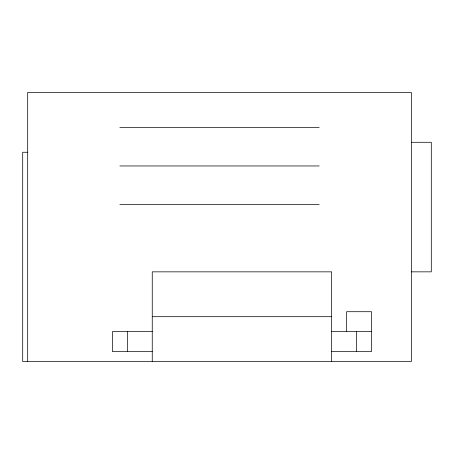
<?xml version="1.0" encoding="UTF-8"?>
<svg xmlns="http://www.w3.org/2000/svg" width="454" height="454" viewBox="0 0 454 454"><rect width="100%" height="100%" fill="white"/><g stroke="black" fill="none" stroke-linecap="round" stroke-linejoin="round"><path stroke-width="0.68" d="M119.867 127.341L319.185 127.341M411.369 142.289L431.3 142.289L431.3 271.844L411.369 271.844M27.683 152.255L22.7 152.255L22.7 361.537L411.369 361.537L411.369 92.463L27.683 92.463L27.683 361.537M119.867 165.96L319.185 165.96M119.867 204.578L319.185 204.578M152.255 316.693L331.641 316.693M152.255 331.641L112.393 331.641L112.393 351.572L152.255 351.572M331.641 331.641L371.503 331.641M331.641 351.572L371.503 351.572L371.503 311.711L346.589 311.711L346.589 331.641M356.555 331.641L356.555 351.572M331.641 361.537L331.641 271.844L152.255 271.844L152.255 361.537M127.341 331.641L127.341 351.572"/></g></svg>
